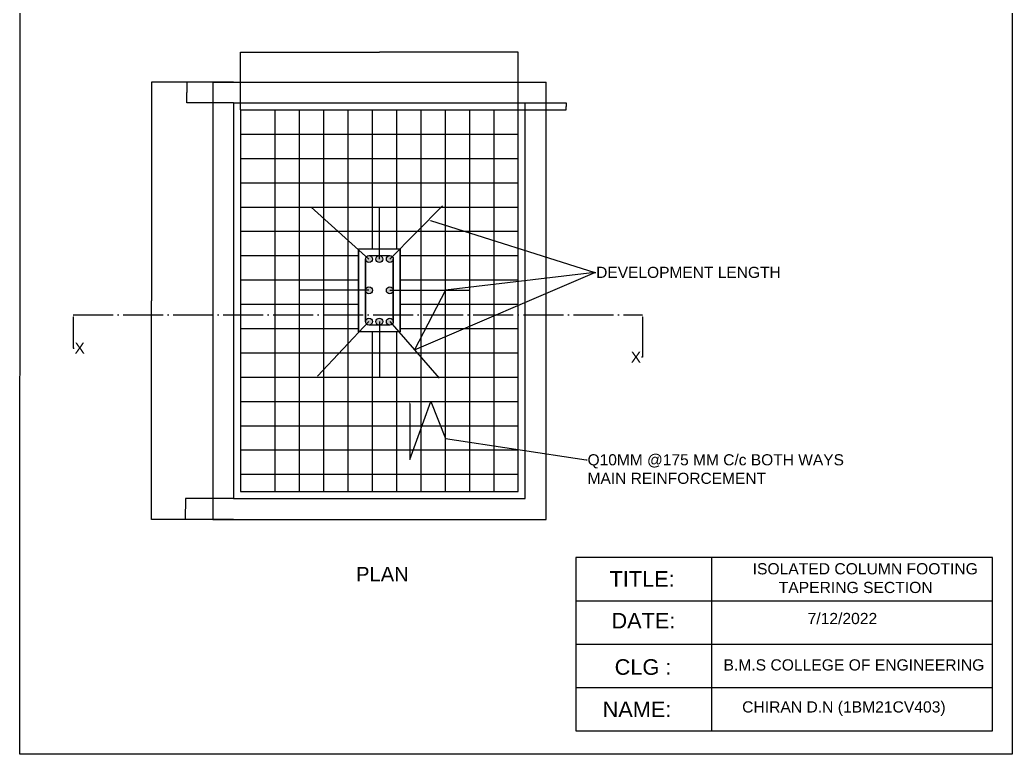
# Model space of a CAD drawing. Header units: millimetres. Extents: x -15359 to 171203, y -161916 to 32466.
# Drawn here: x 47646 to 54790, y 16053 to 21343 of the extents above; entities that cross this region are included whole.
import ezdxf
from ezdxf import colors
from ezdxf.entities.mleader import LeaderData, LeaderLine
from ezdxf.math import Vec2, Vec3

# ---------------------------------------------------------------- set-up
doc = ezdxf.new("R2010")
doc.units = ezdxf.units.MM
doc.header["$MEASUREMENT"] = 0
doc.linetypes.add('ACAD_ISO02W100', pattern=[15, 12, -3])
doc.linetypes.add('ACAD_ISO04W100', pattern=[30, 24, -3, 0, -3])
doc.styles.get("Standard").update_dxf_attribs({"font": 'Arial.ttf'})
doc.dimstyles.get("Standard").update_dxf_attribs({"dimtxt": 0.18, "dimasz": 0.18, "dimexe": 0.18, "dimexo": 0.0625, "dimgap": 0.09, "dimtad": 0, "dimtih": 1, "dimtoh": 1, "dimzin": 0, "dimdsep": 46, "dimtxsty": 'Standard', "dimcen": 0.09, "dimadec": 0, "dimazin": 0, "dimtfac": 1, "dimtofl": 0, "dimtmove": 0, "dimatfit": 3, "dimfxl": 0, "dimtolj": 1, "dimtzin": 0, "dimarcsym": 0})

# ---------------------------------------------------------------- blocks, each defined once
blk = doc.blocks.new('*D160')
at = {"color": 0, "lineweight": -2, "ltscale": 12}
for p, q in [((49034.56791567315, 20894.39091290294), (48594.24275372989, 20894.39091290294)), ((48594.42275372989, 20894.21091290294), (48594.42275372989, 19319.57287743227)), ((48594.42275372989, 17744.57091290294), (48594.42275372989, 19319.20894837361)), ((49034.56791567315, 17744.39091290294), (48594.24275372989, 17744.39091290294))]:
    blk.add_line(p, q, dxfattribs=at)
at = {"color": 0, "ltscale": 12}
for points in [[(48594.39275372989, 20894.21091290294), (48594.45275372989, 20894.21091290294), (48594.42275372989, 20894.39091290294)], [(48594.39275372989, 17744.57091290294), (48594.45275372989, 17744.57091290294), (48594.42275372989, 17744.39091290294)]]:
    blk.add_solid(points, dxfattribs=at)
at = {"layer": 'Defpoints', "color": 0, "ltscale": 12}
for p in [(49034.63041567315, 20894.39091290294), (48594.42275372989, 17744.39091290294), (49034.63041567315, 17744.39091290294)]:
    blk.add_point(p, dxfattribs=at)
at = {"color": 0, "ltscale": 12, "insert": (48594.42275372988, 19319.39091290295), "char_height": 0.18, "attachment_point": 5}
blk.add_mtext('\\A1;3150.00', dxfattribs=at)
blk = doc.blocks.new('*D161')
at = {"color": 0, "lineweight": -2, "ltscale": 12}
for p, q in [((49184.56791567315, 20894.39091290294), (48848.54518750184, 20894.39091290294)), ((48848.72518750184, 20894.21091290294), (48848.72518750184, 20819.57281604073)), ((48848.72518750184, 20744.57091290294), (48848.72518750184, 20819.20900976515)), ((49184.56791567315, 20744.39091290294), (48848.54518750184, 20744.39091290294))]:
    blk.add_line(p, q, dxfattribs=at)
at = {"color": 0, "ltscale": 12}
for points in [[(48848.69518750184, 20894.21091290294), (48848.75518750184, 20894.21091290294), (48848.72518750184, 20894.39091290294)], [(48848.69518750184, 20744.57091290294), (48848.75518750184, 20744.57091290294), (48848.72518750184, 20744.39091290294)]]:
    blk.add_solid(points, dxfattribs=at)
at = {"layer": 'Defpoints', "color": 0, "ltscale": 12}
for p in [(48848.72518750184, 20894.39091290294), (49184.63041567315, 20894.39091290294), (49184.63041567315, 20744.39091290294)]:
    blk.add_point(p, dxfattribs=at)
at = {"color": 0, "ltscale": 12, "insert": (48848.72518750183, 20819.39091290295), "char_height": 0.18, "attachment_point": 5}
blk.add_mtext('\\A1;150.00', dxfattribs=at)
blk = doc.blocks.new('*D162')
at = {"color": 0, "lineweight": -2, "ltscale": 12}
for p, q in [((49184.56791567315, 17894.39091290294), (48838.91247215923, 17894.39091290294)), ((48839.09247215923, 17894.21091290294), (48839.09247215923, 17819.57281604073)), ((48839.09247215923, 17744.57091290294), (48839.09247215923, 17819.20900976515)), ((49184.56791567315, 17744.39091290294), (48838.91247215923, 17744.39091290294))]:
    blk.add_line(p, q, dxfattribs=at)
at = {"color": 0, "ltscale": 12}
for points in [[(48839.06247215923, 17894.21091290294), (48839.12247215923, 17894.21091290294), (48839.09247215923, 17894.39091290294)], [(48839.06247215923, 17744.57091290294), (48839.12247215923, 17744.57091290294), (48839.09247215923, 17744.39091290294)]]:
    blk.add_solid(points, dxfattribs=at)
at = {"layer": 'Defpoints', "color": 0, "ltscale": 12}
for p in [(49184.63041567315, 17894.39091290294), (48839.09247215923, 17744.39091290294), (49184.63041567315, 17744.39091290294)]:
    blk.add_point(p, dxfattribs=at)
at = {"color": 0, "ltscale": 12, "insert": (48839.09247215922, 17819.39091290295), "char_height": 0.18, "attachment_point": 5}
blk.add_mtext('\\A1;150.00', dxfattribs=at)
blk = doc.blocks.new('*D154')
at = {"color": 0, "lineweight": -2, "ltscale": 12}
for p, q in [((49234.63041567315, 20694.45341290294), (49234.63041567315, 21110.19438852875)), ((49234.81041567315, 21110.01438852875), (50234.09563395419, 21110.01438852875)), ((51234.45041567315, 21110.01438852875), (50235.16519739211, 21110.01438852875)), ((51234.63041567315, 20694.45341290294), (51234.63041567315, 21110.19438852875))]:
    blk.add_line(p, q, dxfattribs=at)
at = {"color": 0, "ltscale": 12}
for points in [[(49234.81041567315, 21110.04438852875), (49234.81041567315, 21109.98438852875), (49234.63041567315, 21110.01438852875)], [(51234.45041567315, 21110.04438852875), (51234.45041567315, 21109.98438852875), (51234.63041567315, 21110.01438852875)]]:
    blk.add_solid(points, dxfattribs=at)
at = {"layer": 'Defpoints', "color": 0, "ltscale": 12}
for p in [(51234.63041567315, 21110.01438852875), (49234.63041567315, 20694.39091290294), (51234.63041567315, 20694.39091290294)]:
    blk.add_point(p, dxfattribs=at)
at = {"color": 0, "ltscale": 12, "insert": (50234.63041567315, 21110.01438852875), "char_height": 0.18, "attachment_point": 5}
blk.add_mtext('\\A1;2000.00', dxfattribs=at)
blk = doc.blocks.new('*D155')
at = {"color": 0, "lineweight": -2, "ltscale": 12}
for p, q in [((51234.69291567315, 20744.39091290294), (51579.61983777038, 20744.39091290294)), ((51579.43983777038, 20744.21091290294), (51579.43983777038, 20719.57281604073)), ((51579.43983777038, 20694.57091290294), (51579.43983777038, 20719.20900976515)), ((51234.69291567315, 20694.39091290294), (51579.61983777038, 20694.39091290294))]:
    blk.add_line(p, q, dxfattribs=at)
at = {"color": 0, "ltscale": 12}
for points in [[(51579.40983777038, 20744.21091290294), (51579.46983777038, 20744.21091290294), (51579.43983777038, 20744.39091290294)], [(51579.40983777038, 20694.57091290294), (51579.46983777038, 20694.57091290294), (51579.43983777038, 20694.39091290294)]]:
    blk.add_solid(points, dxfattribs=at)
at = {"layer": 'Defpoints', "color": 0, "ltscale": 12}
for p in [(51234.63041567315, 20744.39091290294), (51579.43983777038, 20744.39091290294), (51234.63041567315, 20694.39091290294)]:
    blk.add_point(p, dxfattribs=at)
at = {"color": 0, "ltscale": 12, "insert": (51579.43983777037, 20719.39091290295), "char_height": 0.18, "attachment_point": 5}
blk.add_mtext('\\A1;50.00', dxfattribs=at)

msp = doc.modelspace()

# ---------------------------------------------------------------- hatches: boundary and pattern name
h = msp.add_hatch(color=256)
h.dxf.hatch_style = 1
h.paths.add_polyline_path([(50134.63041567315, 19619.39091290294, 1), (50184.63041567315, 19619.39091290294, 1)])
h.paths.add_polyline_path([(50259.63041567315, 19619.39091290294, 1), (50209.63041567315, 19619.39091290294, 1)])
h.paths.add_polyline_path([(50334.63041567315, 19619.39091290294, 1), (50284.63041567315, 19619.39091290294, 1)])
h.paths.add_polyline_path([(50334.63041567315, 19394.39091290294, 1), (50284.63041567315, 19394.39091290294, 1)])
h.paths.add_polyline_path([(50184.63041567315, 19394.39091290294, 1), (50134.63041567315, 19394.39091290294, 1)])
h.paths.add_polyline_path([(50134.63041567315, 19169.39091290293, 1), (50184.63041567315, 19169.39091290293, 1)])
h.paths.add_polyline_path([(50259.63041567315, 19169.39091290293, 1), (50209.63041567315, 19169.39091290293, 1)])
h.paths.add_polyline_path([(50334.63041567315, 19169.39091290293, 1), (50284.63041567315, 19169.39091290293, 1)])
h = msp.add_hatch(color=256)
h.dxf.hatch_style = 1
h.paths.add_polyline_path([(50184.63041567315, 19619.39091290294, 1), (50134.63041567315, 19619.39091290294, 1)])
h.paths.add_polyline_path([(50259.63041567315, 19619.39091290294, 1), (50209.63041567315, 19619.39091290294, 1)])
h.paths.add_polyline_path([(50334.63041567315, 19619.39091290294, 1), (50284.63041567315, 19619.39091290294, 1)])
h.paths.add_polyline_path([(50334.63041567315, 19394.39091290294, 1), (50284.63041567315, 19394.39091290294, 1)])
h.paths.add_polyline_path([(50134.63041567315, 19394.39091290294, 1), (50184.63041567315, 19394.39091290294, 1)])
h.paths.add_polyline_path([(50134.63041567315, 19169.39091290293, 1), (50184.63041567315, 19169.39091290293, 1)])
h.paths.add_polyline_path([(50209.63041567315, 19169.39091290293, 1), (50259.63041567315, 19169.39091290293, 1)])
h.paths.add_polyline_path([(50334.63041567315, 19169.39091290293, 1), (50284.63041567315, 19169.39091290293, 1)])

# ---------------------------------------------------------------- linework, layer by layer
at = {"ltscale": 12}
for p, q in [((47646.20605532585, 16053.34282570147), (47651.96513095319, 25934.73375312818)), ((54789.65702861642, 25934.73375312818), (54789.65702861642, 16053.34282570147)), ((49234.63041567315, 20694.39091290294), (49234.63041567315, 17944.39091290294)), ((50309.63041567315, 19619.39091290294), (50688.86471000267, 20003.81431230051)), ((50159.63041567315, 19619.39091290294), (49742.28311105735, 19994.39091290294)), ((50234.63041567315, 19619.39091290294), (50234.63041567315, 19994.39091290294)), ((50159.63041567315, 19394.39091290294), (49659.63041567315, 19394.39091290294)), ((50309.63041567315, 19394.39091290294), (50884.63041567315, 19394.39091290294)), ((50159.63041567315, 19169.39091290293), (49789.29892399661, 18776.3838057501)), ((50234.63041567315, 19169.39091290293), (50234.63041567315, 18769.39091290294)), ((50309.63041567315, 19169.39091290293), (50663.82405849716, 18761.77974600114)), ((54649.2161079837, 17470.52434948127), (51649.2161079837, 17470.52434948127)), ((51649.2161079837, 17470.52434948127), (51649.2161079837, 16220.52434948127)), ((52624.74198824729, 17470.52434948127), (52624.74198824729, 16220.52434948127)), ((54649.2161079837, 16220.52434948127), (54649.2161079837, 17470.52434948127)), ((54649.2161079837, 17470.52434948127), (54649.2161079837, 17470.52434948127)), ((51649.2161079837, 17158.02434948127), (54649.2161079837, 17158.02434948127)), ((51649.2161079837, 16845.52434948127), (54649.2161079837, 16845.52434948127)), ((51649.2161079837, 16533.02434948127), (54649.2161079837, 16533.02434948127)), ((51649.2161079837, 16220.52434948127), (54649.2161079837, 16220.52434948127)), ((54789.65702861642, 16053.34282570147), (47646.20605532585, 16053.34282570147))]:
    msp.add_line(p, q, dxfattribs=at)
for p, q in [((49034.63041567315, 20894.39091290294), (49034.63041567315, 17744.39091290294)), ((49034.63041567315, 20894.39091290294), (51434.63041567315, 20894.39091290294)), ((49034.63041567315, 20894.39091290294), (49034.63041567315, 17744.39091290294)), ((49034.63041567315, 20894.39091290294), (51434.63041567315, 20894.39091290294)), ((51434.63041567315, 17744.39091290294), (51434.63041567315, 20894.39091290294)), ((51434.63041567315, 17744.39091290294), (51434.63041567315, 20894.39091290294)), ((49184.63041567315, 20744.39091290294), (49184.63041567315, 17894.39091290294)), ((49184.63041567315, 20744.39091290294), (51284.63041567315, 20744.39091290294)), ((49184.63041567315, 20744.39091290294), (49184.63041567315, 17894.39091290294)), ((49184.63041567315, 20744.39091290294), (51284.63041567315, 20744.39091290294)), ((51284.63041567315, 17894.39091290294), (51284.63041567315, 20744.39091290294)), ((51284.63041567315, 17894.39091290294), (51284.63041567315, 20744.39091290294)), ((49234.63041567315, 20694.39091290294), (49234.63041567315, 17944.39091290294)), ((49234.63041567315, 20694.39091290294), (51234.63041567315, 20694.39091290294)), ((49234.63041567315, 20694.39091290294), (49234.63041567315, 17944.39091290294)), ((49234.63041567315, 20694.39091290294), (51234.63041567315, 20694.39091290294)), ((49484.63041567315, 17944.39091290294), (49484.63041567315, 20694.39091290294)), ((49484.63041567315, 17944.39091290294), (49484.63041567315, 20694.39091290294)), ((49659.63041567315, 17944.39091290294), (49659.63041567315, 20694.39091290294)), ((49659.63041567315, 17944.39091290294), (49659.63041567315, 20694.39091290294)), ((49834.63041567315, 17944.39091290294), (49834.63041567315, 20694.39091290294)), ((49834.63041567315, 17944.39091290294), (49834.63041567315, 20694.39091290294)), ((50009.63041567315, 17944.39091290294), (50009.63041567315, 20694.39091290294)), ((50009.63041567315, 17944.39091290294), (50009.63041567315, 20694.39091290294)), ((50184.63041567315, 19694.39091290294), (50184.63041567315, 20694.39091290294)), ((50184.63041567315, 19694.39091290294), (50184.63041567315, 20694.39091290294)), ((50359.63041567315, 19694.39091290294), (50359.63041567315, 20694.39091290294)), ((50359.63041567315, 19694.39091290294), (50359.63041567315, 20694.39091290294)), ((50534.63041567315, 17944.39091290294), (50534.63041567315, 20694.39091290294)), ((50534.63041567315, 17944.39091290294), (50534.63041567315, 20694.39091290294)), ((50709.63041567315, 17944.39091290294), (50709.63041567315, 20694.39091290294)), ((50709.63041567315, 17944.39091290294), (50709.63041567315, 20694.39091290294)), ((50884.63041567315, 17944.39091290294), (50884.63041567315, 20694.39091290294)), ((50884.63041567315, 17944.39091290294), (50884.63041567315, 20694.39091290294)), ((51059.63041567315, 17944.39091290294), (51059.63041567315, 20694.39091290294)), ((51059.63041567315, 17944.39091290294), (51059.63041567315, 20694.39091290294)), ((51234.63041567315, 17944.39091290294), (51234.63041567315, 20694.39091290294)), ((51234.63041567315, 17944.39091290294), (51234.63041567315, 20694.39091290294)), ((49234.63041567315, 20519.39091290294), (51234.63041567315, 20519.39091290294)), ((49234.63041567315, 20519.39091290294), (51234.63041567315, 20519.39091290294)), ((49234.63041567315, 20344.39091290294), (51234.63041567315, 20344.39091290294)), ((49234.63041567315, 20344.39091290294), (51234.63041567315, 20344.39091290294)), ((49234.63041567315, 20169.39091290294), (51234.63041567315, 20169.39091290294)), ((49234.63041567315, 20169.39091290294), (51234.63041567315, 20169.39091290294)), ((49234.63041567315, 19994.39091290294), (51234.63041567315, 19994.39091290294)), ((49234.63041567315, 19994.39091290294), (51234.63041567315, 19994.39091290294)), ((49234.63041567315, 19819.39091290294), (51234.63041567315, 19819.39091290294)), ((49234.63041567315, 19819.39091290294), (51234.63041567315, 19819.39091290294)), ((50084.63041567315, 19694.39091290294), (50084.63041567315, 19094.39091290294)), ((50084.63041567315, 19694.39091290294), (50384.63041567315, 19694.39091290294)), ((50084.63041567315, 19094.39091290294), (50084.63041567315, 19694.39091290294)), ((50084.63041567315, 19694.39091290294), (50084.63041567315, 19094.39091290294)), ((50384.63041567313, 19094.39091290294), (50384.63041567313, 19694.39091290294)), ((50384.63041567315, 19694.39091290294), (50384.63041567315, 19094.39091290294)), ((50384.63041567313, 19094.39091290294), (50384.63041567313, 19694.39091290294)), ((49234.63041567315, 19644.39091290294), (50084.63041567315, 19644.39091290294)), ((49234.63041567315, 19644.39091290294), (50084.63041567315, 19644.39091290294)), ((50134.63041567315, 19619.39091290295), (50134.63041567315, 19169.39091290293)), ((50134.63041567315, 19169.39091290293), (50134.63041567315, 19619.39091290295)), ((50134.63041567315, 19619.39091290295), (50134.63041567315, 19169.39091290293)), ((50134.63041567315, 19169.39091290293), (50134.63041567315, 19619.39091290295)), ((50159.63041567315, 19644.39091290294), (50309.63041567315, 19644.39091290294)), ((50159.63041567315, 19644.39091290294), (50309.63041567315, 19644.39091290294)), ((50334.63041567315, 19169.39091290293), (50334.63041567315, 19619.39091290294)), ((50334.63041567315, 19619.39091290295), (50334.63041567315, 19169.39091290293)), ((50334.63041567315, 19169.39091290293), (50334.63041567315, 19619.39091290294)), ((50334.63041567315, 19619.39091290295), (50334.63041567315, 19169.39091290293)), ((50384.63041567315, 19644.39091290294), (51234.63041567315, 19644.39091290294)), ((50384.63041567315, 19644.39091290294), (51234.63041567315, 19644.39091290294)), ((49234.63041567315, 19469.39091290294), (50084.63041567315, 19469.39091290294)), ((49234.63041567315, 19469.39091290294), (50084.63041567315, 19469.39091290294)), ((50384.63041567315, 19469.39091290294), (51234.63041567315, 19469.39091290294)), ((50384.63041567315, 19469.39091290294), (51234.63041567315, 19469.39091290294)), ((49234.63041567315, 19294.39091290294), (50084.63041567315, 19294.39091290294)), ((49234.63041567315, 19294.39091290294), (50084.63041567315, 19294.39091290294)), ((50384.63041567315, 19294.39091290294), (51234.63041567315, 19294.39091290294)), ((50384.63041567315, 19294.39091290294), (51234.63041567315, 19294.39091290294)), ((49234.63041567315, 19119.39091290294), (50084.63041567315, 19119.39091290294)), ((49234.63041567315, 19119.39091290294), (50084.63041567315, 19119.39091290294)), ((50384.63041567315, 19094.39091290294), (50084.63041567315, 19094.39091290294)), ((50309.63041567315, 19144.39091290294), (50159.63041567315, 19144.39091290294)), ((50309.63041567315, 19144.39091290294), (50159.63041567315, 19144.39091290294)), ((50184.63041567315, 17944.39091290294), (50184.63041567315, 19094.39091290294)), ((50184.63041567315, 17944.39091290294), (50184.63041567315, 19094.39091290294)), ((50359.63041567315, 17944.39091290294), (50359.63041567315, 19094.39091290294)), ((50359.63041567315, 17944.39091290294), (50359.63041567315, 19094.39091290294)), ((50384.63041567315, 19119.39091290294), (51234.63041567315, 19119.39091290294)), ((50384.63041567315, 19119.39091290294), (51234.63041567315, 19119.39091290294)), ((49234.63041567315, 18944.39091290294), (51234.63041567315, 18944.39091290294)), ((49234.63041567315, 18944.39091290294), (51234.63041567315, 18944.39091290294)), ((49234.63041567315, 18769.39091290294), (51234.63041567315, 18769.39091290294)), ((49234.63041567315, 18769.39091290294), (51234.63041567315, 18769.39091290294)), ((49234.63041567315, 18594.39091290294), (51234.63041567315, 18594.39091290294)), ((49234.63041567315, 18594.39091290294), (51234.63041567315, 18594.39091290294)), ((49234.63041567315, 18419.39091290294), (51234.63041567315, 18419.39091290294)), ((49234.63041567315, 18419.39091290294), (51234.63041567315, 18419.39091290294)), ((49234.63041567315, 18244.39091290294), (51234.63041567315, 18244.39091290294)), ((49234.63041567315, 18244.39091290294), (51234.63041567315, 18244.39091290294)), ((49234.63041567315, 18069.39091290294), (51234.63041567315, 18069.39091290294)), ((49234.63041567315, 18069.39091290294), (51234.63041567315, 18069.39091290294)), ((49234.63041567315, 17944.39091290294), (51234.63041567315, 17944.39091290294)), ((49234.63041567315, 17944.39091290294), (51234.63041567315, 17944.39091290294)), ((49184.63041567315, 17894.39091290294), (51284.63041567315, 17894.39091290294)), ((49184.63041567315, 17894.39091290294), (51284.63041567315, 17894.39091290294)), ((49034.63041567315, 17744.39091290294), (51434.63041567315, 17744.39091290294)), ((49034.63041567315, 17744.39091290294), (51434.63041567315, 17744.39091290294))]:
    msp.add_line(p, q)
at = {"linetype": 'ACAD_ISO02W100'}
for p, q in [((50084.63041567315, 19694.39091290294), (50384.63041567315, 19694.39091290294)), ((50084.63041567315, 19094.39091290294), (50084.63041567315, 19694.39091290294)), ((50384.63041567315, 19694.39091290294), (50384.63041567315, 19094.39091290294)), ((50384.63041567315, 19094.39091290294), (50084.63041567315, 19094.39091290294))]:
    msp.add_line(p, q, dxfattribs=at)
at = {"linetype": 'ACAD_ISO04W100', "ltscale": 12}
msp.add_line((48029.9108679983, 19217.42466476221), (52128.48687687343, 19217.42466476221), dxfattribs=at)
for centre in [(50159.63041567315, 19619.39091290294), (50159.63041567315, 19619.39091290294), (50234.63041567315, 19619.39091290294), (50234.63041567315, 19619.39091290294), (50309.63041567315, 19619.39091290294), (50309.63041567315, 19619.39091290294), (50159.63041567315, 19394.39091290294), (50159.63041567315, 19394.39091290294), (50309.63041567315, 19394.39091290294), (50309.63041567315, 19394.39091290294), (50159.63041567315, 19169.39091290293), (50159.63041567315, 19169.39091290293), (50234.63041567315, 19169.39091290293), (50234.63041567315, 19169.39091290293), (50309.63041567315, 19169.39091290293), (50309.63041567315, 19169.39091290293)]:
    msp.add_circle(centre, 25)

# ---------------------------------------------------------------- texts
at = {"ltscale": 12, "attachment_point": 1}
for s, width, gutter_width, insert, char_height in [('ISOLATED COLUMN FOOTING\\P      TAPERING SECTION', 1881.165977797907, 403.2, (52921.55734361331, 17429.01145106237), 80.64), ('PLAN ', 2495.940851182693, 520, (50066.47444627744, 17401.75936971737), 104), ('TITLE:', 897.7877229653021, 560, (51891.22564874041, 17371.84321022305), 112), ('7/12/2022', 1881.165977797907, 403.2, (53317.22829161584, 17070.86974171185), 80.64), ('DATE:', 897.7877229653021, 560, (51905.03689602051, 17070.86974171185), 112), ('   CLG :', 897.7877229653021, 560, (51797.80690453392, 16737.16178478503), 112), ('B.M.S COLLEGE OF ENGINEERING', 1881.165977797907, 403.2, (52711.71648212803, 16736.5935973731), 80.64), (' NAME:', 897.7877229653021, 560, (51797.80690453392, 16432.36768787327), 112), ('CHIRAN D.N (1BM21CV403)', 1881.165977797907, 403.2, (52845.94457607337, 16433.92890260123), 80.64)]:
    msp.add_mtext_dynamic_manual_height_columns(s, width=width, gutter_width=gutter_width, heights=[0], dxfattribs=dict(at, insert=insert, char_height=char_height))

# ---------------------------------------------------------------- dimensions: what is measured, and where the dimension line sits
at = {"ltscale": 12}
dim = msp.add_linear_dim(base=(51234.63041567315, 21110.01438852875), p1=(49234.63041567315, 20694.39091290294), p2=(51234.63041567315, 20694.39091290294), dimstyle='Standard', dxfattribs=at)
dim.commit()
dim.dimension.update_dxf_attribs({"geometry": '*D154', "text_midpoint": (50234.63041567315, 21110.01438852875)})
for base, p1, p2, picture, middle in [((48594.42275372989, 17744.39091290294), (49034.63041567315, 20894.39091290294), (49034.63041567315, 17744.39091290294), '*D160', (48594.42275372988, 19319.39091290295)), ((48848.72518750184, 20894.39091290294), (49184.63041567315, 20744.39091290294), (49184.63041567315, 20894.39091290294), '*D161', (48848.72518750183, 20819.39091290295)), ((51579.43983777038, 20744.39091290294), (51234.63041567315, 20694.39091290294), (51234.63041567315, 20744.39091290294), '*D155', (51579.43983777037, 20719.39091290295)), ((48839.09247215923, 17744.39091290294), (49184.63041567315, 17894.39091290294), (49184.63041567315, 17744.39091290294), '*D162', (48839.09247215922, 17819.39091290295))]:
    dim = msp.add_linear_dim(base=base, p1=p1, p2=p2, angle=90, dimstyle='Standard', dxfattribs=at)
    dim.commit()
    dim.dimension.update_dxf_attribs({"geometry": picture, "text_midpoint": middle})

# ---------------------------------------------------------------- leaders
ml = msp.add_multileader_mtext('Standard', dxfattribs=at)
ml.set_content('DEVELOPMENT LENGTH', color=256)
ml.set_leader_properties()
ml.build(insert=Vec2(0, 0))
ml.multileader.update_dxf_attribs({"arrow_head_size": 15})
ctx = ml.context
ctx.base_point, ctx.char_height, ctx.arrow_head_size, ctx.plane_origin = Vec3(51793.04367649516, 19523.1713973399), 80, 15, Vec3(50587.07449251696, 19900.63128793702)
notes = []
notes.append((ctx, [(0, (1, 1, 0), (51785.04367649516, 19523.1713973399), (1, 0), 8, [(2, [(50587.07449251696, 19900.63128793702), (51785.04367649516, 19523.1713973399), (50709.63041567315, 19394.39091290294), (50486.72723708516, 18965.58532945203)], 0, [])])]))
ctx.mtext.insert, ctx.mtext.flow_direction = Vec3(51795.04367649516, 19563.85352558001), 5
ml = msp.add_multileader_mtext('Standard', dxfattribs=at)
ml.set_content('X', color=256)
ml.set_leader_properties()
ml.build(insert=Vec2(0, 0))
ml.multileader.update_dxf_attribs({"arrow_head_size": 15})
ctx = ml.context
ctx.base_point, ctx.char_height, ctx.arrow_head_size, ctx.plane_origin = Vec3(48037.9108679983, 18978.13784894132), 80, 15, Vec3(48029.9108679983, 19217.42466476221)
notes.append((ctx, [(0, (1, 1, 0), (48029.9108679983, 18978.13784894132), (1, 0), 8, [(0, [(48029.9108679983, 19217.42466476221), (48029.9108679983, 18986.08276272265)], 0, [])])]))
ctx.mtext.insert, ctx.mtext.flow_direction = Vec3(48039.9108679983, 19018.13784894132), 5
ml = msp.add_multileader_mtext('Standard', dxfattribs=at)
ml.set_content('X', color=256)
ml.set_leader_properties()
ml.build(insert=Vec2(0, 0))
ml.multileader.update_dxf_attribs({"arrow_head_size": 15})
ctx = ml.context
ctx.base_point, ctx.char_height, ctx.arrow_head_size, ctx.plane_origin = Vec3(52043.1444484969, 18912.49356369589), 80, 15, Vec3(52128.48687687343, 19217.42466476221)
ctx.text_align_type = 2
notes.append((ctx, [(0, (1, 1, 0), (52128.48687687343, 18912.49356369589), (-1, 0), 8, [(0, [(52128.48687687343, 19217.42466476221), (52128.48687687343, 18919.02650061943)], 0, [])])]))
ctx.mtext.insert, ctx.mtext.alignment, ctx.mtext.flow_direction = Vec3(52118.48687687343, 18952.49356369589), 3, 5
ml = msp.add_multileader_mtext('Standard', dxfattribs=at)
ml.set_content('Q10MM @175 MM C/c BOTH WAYS\\PMAIN REINFORCEMENT', color=256)
ml.set_leader_properties()
ml.build(insert=Vec2(0, 0))
ml.multileader.update_dxf_attribs({"arrow_head_size": 15})
ctx = ml.context
ctx.base_point, ctx.char_height, ctx.arrow_head_size, ctx.plane_origin = Vec3(51731.01990587333, 18173.07453320768), 80, 15, Vec3(50452.77385697757, 18594.39091290294)
notes.append((ctx, [(0, (1, 1, 0), (51723.01990587333, 18173.07453320768), (1, 0), 8, [(2, [(50452.77385697757, 18594.39091290294), (50452.77385697757, 18176.08216724653), (50605.17886482665, 18594.39091290294), (50709.63041567315, 18327.55117422764)], 0, [])])]))
ctx.mtext.insert, ctx.mtext.flow_direction = Vec3(51733.01990587333, 18213.75666144779), 5
for ctx, leaders in notes:
    for number, flags, end, landing, length, lines in leaders:
        leader = LeaderData()
        leader.index, (leader.has_last_leader_line, leader.has_dogleg_vector, leader.attachment_direction) = number, flags
        leader.last_leader_point, leader.dogleg_vector, leader.dogleg_length = Vec3(end), Vec3(landing), length
        for number, points, colour, breaks in lines:
            line = LeaderLine()
            line.index, line.vertices, line.color, line.breaks = number, Vec3.list(points), colors.encode_raw_color(colour), breaks
            leader.lines.append(line)
        ctx.leaders.append(leader)

doc.saveas('drawing.dxf')
